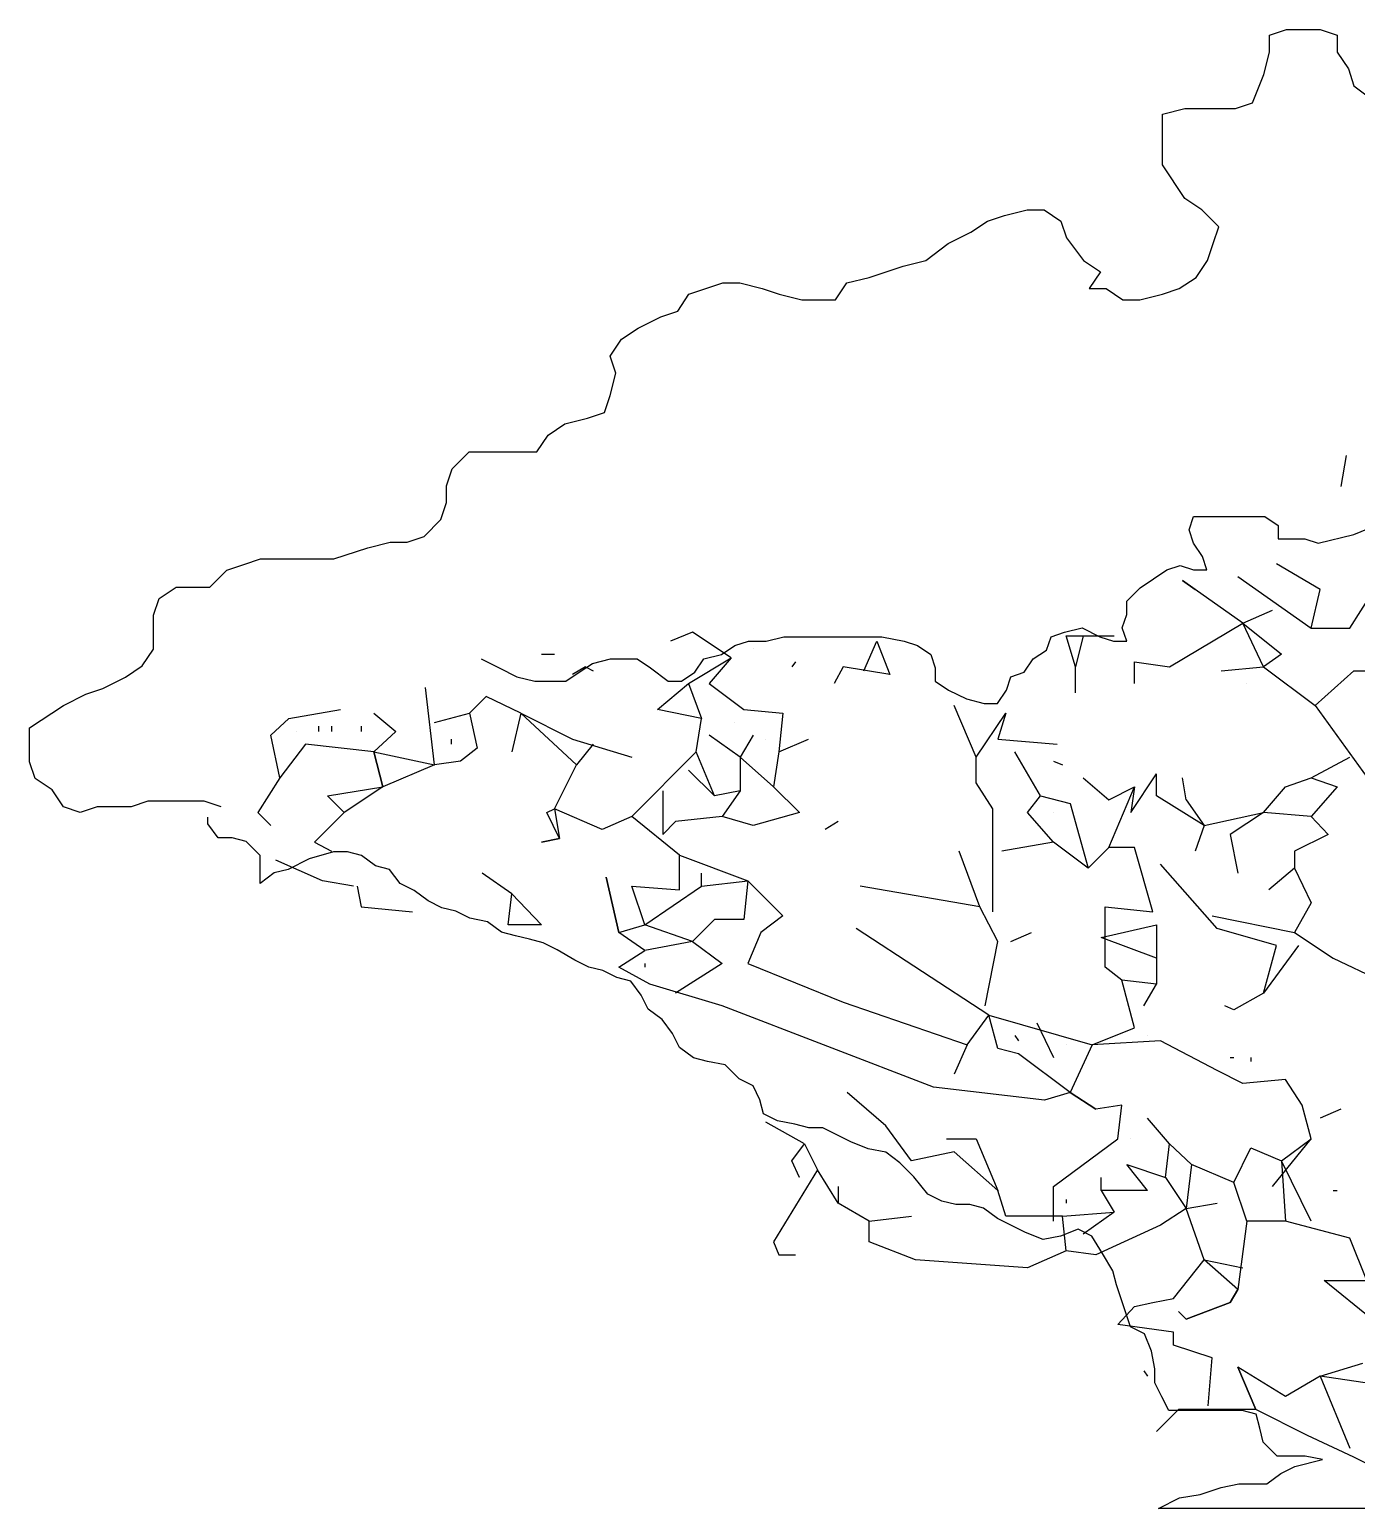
# Model space of a CAD drawing. Header units: inches. Extents: x -422522 to 22891, y -2973 to 414515.
# Drawn here: x 2298.9 to 2486, y -2038.6 to -1830.1 of the extents above; entities that cross this region are included whole.
import ezdxf

# ---------------------------------------------------------------- set-up
doc = ezdxf.new("R2010")
doc.units = ezdxf.units.IN
doc.header["$MEASUREMENT"] = 0
doc.layers.add('pino marittimo', color=7, linetype='Continuous')

msp = doc.modelspace()

# ---------------------------------------------------------------- linework, layer by layer
at = {"layer": 'pino marittimo'}
for p, q in [((2484.50414, -1890.13968), (2483.77716, -1894.50155)), ((2469.23761, -1907.22366), (2479.59704, -1914.49344)), ((2480.86925, -1909.04111), (2474.68994, -1905.40622)), ((2463.24004, -1909.04111), (2461.42259, -1907.7689)), ((2461.42259, -1907.7689), (2463.24004, -1909.04111)), ((2469.96458, -1913.76646), (2463.24004, -1909.04111)), ((2479.59704, -1914.49344), (2480.86925, -1909.04111)), ((2485.04938, -1914.49344), (2488.13903, -1909.58634)), ((2469.96458, -1913.76646), (2474.14471, -1911.94902)), ((2392.35969, -1915.03868), (2389.27003, -1916.31089)), ((2397.81202, -1918.67356), (2392.35969, -1915.03868)), ((2446.3378, -1919.94578), (2445.06559, -1915.58391)), ((2445.06559, -1915.58391), (2451.79013, -1915.58391)), ((2447.42827, -1915.58391), (2446.3378, -1919.94578)), ((2459.60515, -1919.94578), (2469.96458, -1913.76646)), ((2472.87249, -1919.94578), (2469.96458, -1913.76646)), ((2469.96458, -1913.76646), (2475.41692, -1918.12833)), ((2479.59704, -1914.49344), (2485.04938, -1914.49344)), ((2400.90168, -1917.40135), (2400.90168, -1917.40135)), ((2416.53171, -1920.49101), (2418.34915, -1916.31089)), ((2418.34915, -1916.31089), (2420.16659, -1921.03624)), ((2371.09558, -1918.12833), (2372.91303, -1918.12833)), ((2391.81446, -1922.30845), (2397.81202, -1918.67356)), ((2397.81202, -1918.67356), (2394.72237, -1922.30845)), ((2406.89925, -1919.2188), (2406.35401, -1919.94578)), ((2454.69805, -1922.30845), (2454.69805, -1919.2188)), ((2454.69805, -1919.2188), (2459.60515, -1919.94578)), ((2475.41692, -1918.12833), (2472.87249, -1919.94578)), ((2377.2749, -1919.94578), (2375.45745, -1921.03624)), ((2377.2749, -1919.94578), (2378.36536, -1920.49101)), ((2413.62379, -1919.94578), (2412.35158, -1922.30845)), ((2420.16659, -1921.03624), (2413.62379, -1919.94578)), ((2446.3378, -1923.58067), (2446.3378, -1919.94578)), ((2466.87493, -1920.49101), (2472.87249, -1919.94578)), ((2472.87249, -1919.94578), (2480.14227, -1925.39811)), ((2480.14227, -1925.39811), (2485.59461, -1920.49101)), ((2485.59461, -1920.49101), (2488.13903, -1920.49101)), ((2356.01079, -1933.75836), (2354.73858, -1922.85369)), ((2387.45259, -1925.94334), (2391.81446, -1922.30845)), ((2391.81446, -1922.30845), (2393.6319, -1927.21556)), ((2394.72237, -1922.30845), (2399.62947, -1925.94334)), ((2470.50982, -1922.30845), (2470.50982, -1922.30845)), ((2335.47367, -1927.21556), (2342.74345, -1925.94334)), ((2363.28057, -1924.1259), (2360.91789, -1926.48858)), ((2368.18767, -1926.48858), (2363.28057, -1924.1259)), ((2393.6319, -1927.21556), (2387.45259, -1925.94334)), ((2399.62947, -1925.94334), (2405.0818, -1926.48858)), ((2432.34348, -1932.66789), (2429.25382, -1925.39811)), ((2480.14227, -1925.39811), (2511.03884, -1968.28981)), ((2332.92924, -1929.57823), (2335.47367, -1927.21556)), ((2347.4688, -1926.48858), (2350.55846, -1929.033)), ((2356.01079, -1927.76079), (2360.91789, -1926.48858)), ((2360.91789, -1926.48858), (2362.00836, -1931.39568)), ((2368.18767, -1926.48858), (2366.91546, -1931.94091)), ((2376.00269, -1933.75836), (2368.18767, -1926.48858)), ((2368.18767, -1926.48858), (2375.45745, -1930.12347)), ((2392.90492, -1931.94091), (2393.6319, -1927.21556)), ((2398.35726, -1927.76079), (2398.35726, -1927.76079)), ((2405.0818, -1926.48858), (2404.53657, -1931.94091)), ((2432.34348, -1932.66789), (2436.5236, -1926.48858)), ((2436.5236, -1926.48858), (2435.43313, -1930.12347)), ((2334.20145, -1935.5758), (2332.92924, -1929.57823)), ((2336.56413, -1929.033), (2336.56413, -1929.033)), ((2339.65379, -1928.30602), (2339.65379, -1929.033)), ((2341.47123, -1928.30602), (2341.47123, -1929.033)), ((2345.65136, -1928.30602), (2345.65136, -1929.033)), ((2350.55846, -1929.033), (2347.4688, -1931.94091)), ((2358.37347, -1930.12347), (2358.37347, -1930.85045)), ((2375.45745, -1930.12347), (2383.8177, -1932.66789)), ((2399.08423, -1932.66789), (2394.72237, -1929.57823)), ((2400.90168, -1929.57823), (2399.08423, -1932.66789)), ((2402.71912, -1930.12347), (2402.71912, -1930.12347)), ((2404.53657, -1931.94091), (2408.71669, -1930.12347)), ((2435.43313, -1930.12347), (2443.79338, -1930.85045)), ((2337.83634, -1930.85045), (2334.20145, -1935.5758)), ((2347.4688, -1931.94091), (2337.83634, -1930.85045)), ((2347.4688, -1931.94091), (2348.74101, -1936.84801)), ((2347.4688, -1931.94091), (2356.01079, -1933.75836)), ((2348.74101, -1936.84801), (2347.4688, -1931.94091)), ((2362.00836, -1931.39568), (2359.64568, -1933.21312)), ((2378.36536, -1930.85045), (2376.00269, -1933.75836)), ((2383.8177, -1941.02814), (2392.90492, -1931.94091)), ((2395.44935, -1938.12022), (2392.90492, -1931.94091)), ((2404.53657, -1931.94091), (2403.80959, -1936.84801)), ((2441.4307, -1938.12022), (2437.79581, -1931.94091)), ((2356.01079, -1933.75836), (2348.74101, -1936.84801)), ((2359.64568, -1933.21312), (2356.01079, -1933.75836)), ((2372.91303, -1939.93767), (2376.00269, -1933.75836)), ((2395.44935, -1938.12022), (2391.81446, -1934.48533)), ((2399.08423, -1932.66789), (2399.08423, -1937.39325)), ((2399.08423, -1932.66789), (2403.80959, -1936.84801)), ((2432.34348, -1936.30278), (2432.34348, -1932.66789)), ((2443.24814, -1933.21312), (2444.52036, -1933.75836)), ((2479.59704, -1935.5758), (2485.04938, -1932.66789)), ((2334.20145, -1935.5758), (2331.1118, -1940.4829)), ((2434.70615, -1939.93767), (2432.34348, -1936.30278)), ((2447.42827, -1935.5758), (2451.06316, -1938.66546)), ((2454.15281, -1940.4829), (2457.7877, -1935.03057)), ((2457.7877, -1938.12022), (2457.7877, -1935.03057)), ((2461.96783, -1938.66546), (2461.42259, -1935.5758)), ((2475.96215, -1936.84801), (2479.59704, -1935.5758)), ((2479.59704, -1935.5758), (2483.23193, -1936.84801)), ((2340.926, -1938.12022), (2348.74101, -1936.84801)), ((2343.28868, -1940.4829), (2340.926, -1938.12022)), ((2348.74101, -1936.84801), (2343.28868, -1940.4829)), ((2388.17957, -1937.39325), (2388.17957, -1943.57256)), ((2388.17957, -1937.39325), (2388.17957, -1937.39325)), ((2399.08423, -1937.39325), (2395.44935, -1938.12022)), ((2399.08423, -1937.39325), (2396.53981, -1941.02814)), ((2403.80959, -1936.84801), (2407.44448, -1940.4829)), ((2439.61325, -1940.4829), (2441.4307, -1938.12022)), ((2441.4307, -1938.12022), (2445.61082, -1939.21069)), ((2451.06316, -1945.39), (2454.69805, -1936.84801)), ((2451.06316, -1938.66546), (2454.69805, -1936.84801)), ((2454.69805, -1936.84801), (2454.15281, -1940.4829)), ((2464.51225, -1942.30035), (2457.7877, -1938.12022)), ((2461.96783, -1938.66546), (2464.51225, -1942.30035)), ((2472.87249, -1940.4829), (2475.96215, -1936.84801)), ((2483.23193, -1936.84801), (2479.59704, -1941.02814)), ((2331.1118, -1940.4829), (2332.92924, -1942.30035)), ((2343.28868, -1940.4829), (2339.10856, -1944.66303)), ((2342.01647, -1939.21069), (2342.01647, -1939.21069)), ((2371.82256, -1940.4829), (2372.91303, -1939.93767)), ((2373.64001, -1944.11779), (2371.82256, -1940.4829)), ((2379.63758, -1942.84558), (2372.91303, -1939.93767)), ((2372.91303, -1939.93767), (2373.64001, -1944.11779)), ((2407.44448, -1940.4829), (2400.90168, -1942.30035)), ((2434.70615, -1954.47723), (2434.70615, -1939.93767)), ((2443.24814, -1944.66303), (2439.61325, -1940.4829)), ((2443.24814, -1940.4829), (2443.24814, -1940.4829)), ((2445.61082, -1939.21069), (2448.15525, -1948.29792)), ((2464.51225, -1942.30035), (2472.87249, -1940.4829)), ((2472.87249, -1940.4829), (2468.14714, -1943.57256)), ((2479.59704, -1941.02814), (2472.87249, -1940.4829)), ((2383.8177, -1941.02814), (2379.63758, -1942.84558)), ((2390.54224, -1946.48047), (2383.8177, -1941.02814)), ((2389.99701, -1941.75511), (2388.17957, -1943.57256)), ((2396.53981, -1941.02814), (2389.99701, -1941.75511)), ((2400.90168, -1942.30035), (2396.53981, -1941.02814)), ((2412.89682, -1941.75511), (2411.07937, -1942.84558)), ((2464.51225, -1942.30035), (2463.24004, -1945.93524)), ((2464.51225, -1942.30035), (2464.51225, -1942.30035)), ((2479.59704, -1941.02814), (2481.95972, -1943.57256)), ((2339.10856, -1944.66303), (2341.47123, -1945.93524)), ((2373.64001, -1944.11779), (2371.09558, -1944.66303)), ((2371.09558, -1944.66303), (2373.64001, -1944.11779)), ((2443.24814, -1944.66303), (2435.97836, -1945.93524)), ((2448.15525, -1948.29792), (2443.24814, -1944.66303)), ((2468.14714, -1943.57256), (2469.23761, -1949.02489)), ((2481.95972, -1943.57256), (2477.23436, -1945.93524)), ((2390.54224, -1946.48047), (2400.1747, -1950.11536)), ((2390.54224, -1951.38757), (2390.54224, -1946.48047)), ((2432.88871, -1953.75025), (2429.9808, -1945.93524)), ((2451.06316, -1945.39), (2448.15525, -1948.29792)), ((2454.69805, -1945.39), (2451.06316, -1945.39)), ((2457.24247, -1954.47723), (2454.69805, -1945.39)), ((2477.23436, -1945.93524), (2477.23436, -1948.29792)), ((2340.19902, -1950.11536), (2333.65622, -1947.20745)), ((2366.91546, -1951.93281), (2362.73534, -1949.02489)), ((2393.6319, -1950.84234), (2393.6319, -1949.02489)), ((2466.32969, -1956.83991), (2458.33294, -1947.75268)), ((2477.23436, -1948.29792), (2473.59947, -1951.38757)), ((2477.23436, -1948.29792), (2479.59704, -1953.20502)), ((2344.56089, -1950.84234), (2340.19902, -1950.11536)), ((2345.10612, -1950.84234), (2345.65136, -1953.75025)), ((2382.00025, -1957.38514), (2380.18281, -1949.57013)), ((2380.18281, -1949.57013), (2382.00025, -1957.38514)), ((2385.63514, -1956.29467), (2383.8177, -1950.84234)), ((2383.8177, -1950.84234), (2390.54224, -1951.38757)), ((2385.63514, -1956.29467), (2393.6319, -1950.84234)), ((2393.6319, -1950.84234), (2400.1747, -1950.11536)), ((2400.1747, -1950.11536), (2399.62947, -1955.56769)), ((2400.1747, -1950.11536), (2405.0818, -1955.02246)), ((2432.88871, -1953.75025), (2415.98647, -1950.84234)), ((2366.37023, -1956.29467), (2366.91546, -1951.93281)), ((2366.91546, -1951.93281), (2371.09558, -1956.29467)), ((2479.59704, -1953.20502), (2477.23436, -1957.38514)), ((2345.65136, -1953.75025), (2352.92114, -1954.47723)), ((2405.0818, -1955.02246), (2401.99215, -1957.38514)), ((2435.43313, -1958.65735), (2432.88871, -1953.75025)), ((2450.51792, -1962.29224), (2450.51792, -1953.75025)), ((2450.51792, -1953.75025), (2457.24247, -1954.47723)), ((2465.60272, -1955.02246), (2477.23436, -1957.38514)), ((2371.09558, -1956.29467), (2366.37023, -1956.29467)), ((2382.00025, -1957.38514), (2385.63514, -1956.29467)), ((2385.63514, -1959.92956), (2382.00025, -1957.38514)), ((2392.35969, -1958.65735), (2385.63514, -1956.29467)), ((2395.44935, -1955.56769), (2392.35969, -1958.65735)), ((2399.62947, -1955.56769), (2395.44935, -1955.56769)), ((2401.99215, -1957.38514), (2400.1747, -1961.74701)), ((2434.16092, -1969.01679), (2415.44124, -1956.83991)), ((2437.25058, -1958.65735), (2440.15849, -1957.38514)), ((2449.97269, -1958.11212), (2457.7877, -1956.29467)), ((2457.7877, -1956.29467), (2457.7877, -1964.65492)), ((2474.68994, -1959.20258), (2466.32969, -1956.83991)), ((2477.23436, -1957.38514), (2482.6867, -1961.02003)), ((2392.35969, -1958.65735), (2385.63514, -1959.92956)), ((2392.35969, -1958.65735), (2396.53981, -1961.74701)), ((2433.61569, -1967.74458), (2435.43313, -1958.65735)), ((2457.7877, -1961.02003), (2449.97269, -1958.11212)), ((2472.87249, -1965.92713), (2474.68994, -1959.20258)), ((2477.7796, -1959.20258), (2472.87249, -1965.92713)), ((2382.00025, -1962.29224), (2385.63514, -1959.92956)), ((2457.7877, -1961.02003), (2457.7877, -1961.02003)), ((2482.6867, -1961.02003), (2489.2295, -1964.10969)), ((2386.36212, -1964.65492), (2382.00025, -1962.29224)), ((2385.63514, -1961.74701), (2385.63514, -1962.29224)), ((2396.53981, -1961.74701), (2389.99701, -1965.92713)), ((2400.1747, -1961.74701), (2413.62379, -1967.19934)), ((2452.8806, -1964.10969), (2450.51792, -1962.29224)), ((2396.53981, -1967.74458), (2386.36212, -1964.65492)), ((2454.69805, -1970.83423), (2452.8806, -1964.10969)), ((2457.7877, -1964.65492), (2452.8806, -1964.10969)), ((2455.97026, -1967.74458), (2457.7877, -1964.65492)), ((2457.7877, -1964.65492), (2457.7877, -1964.65492)), ((2426.34591, -1979.19448), (2396.53981, -1967.74458)), ((2413.62379, -1967.19934), (2431.07126, -1973.19691)), ((2468.69237, -1968.28981), (2467.42016, -1967.74458)), ((2472.87249, -1965.92713), (2468.69237, -1968.28981)), ((2431.07126, -1973.19691), (2434.16092, -1969.01679)), ((2435.43313, -1973.74214), (2434.16092, -1969.01679)), ((2434.16092, -1969.01679), (2448.70048, -1973.19691)), ((2437.79581, -1971.9247), (2438.34104, -1972.65168)), ((2440.88547, -1970.10725), (2443.24814, -1975.01435)), ((2448.70048, -1973.19691), (2454.69805, -1970.83423)), ((2456.51549, -1971.9247), (2456.51549, -1971.9247)), ((2431.07126, -1973.19691), (2429.25382, -1977.37703)), ((2438.34104, -1974.46912), (2435.43313, -1973.74214)), ((2445.06559, -1973.19691), (2445.06559, -1973.19691)), ((2448.70048, -1973.19691), (2445.61082, -1979.92146)), ((2458.33294, -1972.65168), (2448.70048, -1973.19691)), ((2466.32969, -1976.8318), (2458.33294, -1972.65168)), ((2445.61082, -1979.92146), (2438.34104, -1974.46912)), ((2468.14714, -1975.01435), (2468.69237, -1975.01435)), ((2471.05505, -1975.01435), (2471.05505, -1975.55959)), ((2469.96458, -1978.64924), (2466.32969, -1976.8318)), ((2475.96215, -1978.10401), (2469.96458, -1978.64924)), ((2478.32483, -1981.7389), (2475.96215, -1978.10401)), ((2419.62136, -1984.64681), (2414.16903, -1979.92146)), ((2441.97593, -1981.01192), (2426.34591, -1979.19448)), ((2445.61082, -1979.92146), (2441.97593, -1981.01192)), ((2449.24571, -1982.28413), (2445.61082, -1979.92146)), ((2445.61082, -1979.92146), (2449.24571, -1982.28413)), ((2452.8806, -1981.7389), (2449.24571, -1982.28413)), ((2452.33537, -1986.46426), (2452.8806, -1981.7389)), ((2479.59704, -1986.46426), (2478.32483, -1981.7389)), ((2479.59704, -1986.46426), (2478.32483, -1981.7389)), ((2483.77716, -1982.28413), (2480.86925, -1983.55635)), ((2483.77716, -1982.28413), (2483.77716, -1982.28413)), ((2408.17146, -1987.19123), (2402.71912, -1984.10158)), ((2459.60515, -1987.19123), (2456.51549, -1983.55635)), ((2423.25625, -1989.55391), (2419.62136, -1984.64681)), ((2428.16335, -1986.46426), (2432.34348, -1986.46426)), ((2432.34348, -1986.46426), (2435.43313, -1993.73404)), ((2443.24814, -1993.1888), (2452.33537, -1986.46426)), ((2454.15281, -1986.46426), (2454.15281, -1986.46426)), ((2474.14471, -1993.1888), (2479.59704, -1986.46426)), ((2475.41692, -1989.55391), (2479.59704, -1986.46426)), ((2406.35401, -1989.55391), (2408.17146, -1987.19123)), ((2408.17146, -1987.19123), (2409.9889, -1990.82612)), ((2429.25382, -1988.2817), (2423.25625, -1989.55391)), ((2435.43313, -1993.73404), (2429.25382, -1988.2817)), ((2459.05991, -1991.91659), (2459.60515, -1987.19123)), ((2459.60515, -1987.19123), (2462.6948, -1990.09915)), ((2468.69237, -1992.64357), (2471.05505, -1987.73647)), ((2471.05505, -1987.73647), (2475.41692, -1989.55391)), ((2407.44448, -1991.91659), (2406.35401, -1989.55391)), ((2456.51549, -1993.73404), (2453.60758, -1990.09915)), ((2453.60758, -1990.09915), (2459.05991, -1991.91659)), ((2462.6948, -1990.09915), (2461.96783, -1996.27846)), ((2468.69237, -1992.64357), (2462.6948, -1990.09915)), ((2479.59704, -1998.0959), (2475.41692, -1989.55391)), ((2475.41692, -1989.55391), (2475.96215, -1998.0959)), ((2409.9889, -1990.82612), (2403.80959, -2001.00382)), ((2407.44448, -1991.91659), (2407.44448, -1991.91659)), ((2412.89682, -1995.55148), (2409.9889, -1990.82612)), ((2449.97269, -1993.73404), (2449.97269, -1991.91659)), ((2459.05991, -1991.91659), (2459.05991, -1991.91659)), ((2459.05991, -1991.91659), (2461.96783, -1996.27846)), ((2470.50982, -1998.0959), (2468.69237, -1992.64357)), ((2412.89682, -1993.1888), (2412.89682, -1993.1888)), ((2412.89682, -1993.1888), (2412.89682, -1995.55148)), ((2436.5236, -1997.36893), (2435.43313, -1993.73404)), ((2443.24814, -1998.0959), (2443.24814, -1993.1888)), ((2456.51549, -1993.73404), (2449.97269, -1993.73404)), ((2449.97269, -1993.73404), (2451.79013, -1996.82369)), ((2482.6867, -1993.73404), (2483.23193, -1993.73404)), ((2417.25868, -1998.0959), (2412.89682, -1995.55148)), ((2444.52036, -1997.36893), (2451.79013, -1996.82369)), ((2445.06559, -1995.00625), (2445.06559, -1995.55148)), ((2451.79013, -1996.82369), (2447.42827, -1999.91335)), ((2461.96783, -1996.27846), (2458.33294, -1998.64114)), ((2461.96783, -1996.27846), (2466.32969, -1995.55148)), ((2464.51225, -2003.54824), (2461.96783, -1996.27846)), ((2417.25868, -1998.0959), (2423.25625, -1997.36893)), ((2417.25868, -2001.00382), (2417.25868, -1998.0959)), ((2444.52036, -1997.36893), (2436.5236, -1997.36893)), ((2445.06559, -2002.27603), (2444.52036, -1997.36893)), ((2458.33294, -1998.64114), (2449.24571, -2002.82126)), ((2470.50982, -1998.0959), (2469.23761, -2007.72836)), ((2475.96215, -1998.0959), (2470.50982, -1998.0959)), ((2485.04938, -2000.45858), (2475.96215, -1998.0959)), ((2403.80959, -2001.00382), (2404.53657, -2002.82126)), ((2423.80148, -2003.54824), (2417.25868, -2001.00382)), ((2487.41205, -2006.45615), (2485.04938, -2000.45858)), ((2404.53657, -2002.82126), (2406.89925, -2002.82126)), ((2445.06559, -2002.27603), (2439.61325, -2004.63871)), ((2449.24571, -2002.82126), (2445.06559, -2002.27603)), ((2439.61325, -2004.63871), (2423.80148, -2003.54824)), ((2460.15038, -2009.00057), (2464.51225, -2003.54824)), ((2469.23761, -2007.72836), (2464.51225, -2003.54824)), ((2464.51225, -2003.54824), (2469.96458, -2004.63871)), ((2488.13903, -2011.90848), (2481.41449, -2006.45615)), ((2481.41449, -2006.45615), (2487.41205, -2006.45615)), ((2454.69805, -2010.09104), (2457.24247, -2009.54581)), ((2457.24247, -2009.54581), (2460.15038, -2009.00057)), ((2461.96783, -2011.90848), (2468.14714, -2009.54581)), ((2468.14714, -2009.54581), (2461.96783, -2011.90848)), ((2468.14714, -2009.54581), (2469.23761, -2007.72836)), ((2469.23761, -2007.72836), (2468.14714, -2009.54581)), ((2452.33537, -2012.63546), (2454.69805, -2010.09104)), ((2461.96783, -2011.90848), (2460.87736, -2010.81802)), ((2460.15038, -2013.72593), (2452.33537, -2012.63546)), ((2460.15038, -2015.54337), (2460.15038, -2013.72593)), ((2465.60272, -2017.36082), (2460.15038, -2015.54337)), ((2465.05748, -2024.08536), (2465.60272, -2017.36082)), ((2455.97026, -2019.17826), (2456.51549, -2019.90524)), ((2475.96215, -2022.81315), (2469.23761, -2018.63303)), ((2469.23761, -2018.63303), (2471.78203, -2024.6306)), ((2471.78203, -2024.6306), (2469.23761, -2018.63303)), ((2480.86925, -2019.90524), (2475.96215, -2022.81315)), ((2480.86925, -2019.90524), (2486.86682, -2018.0878)), ((2488.13903, -2020.99571), (2480.86925, -2019.90524)), ((2480.86925, -2019.90524), (2485.04938, -2030.08293)), ((2460.87736, -2024.6306), (2457.7877, -2027.72025)), ((2471.78203, -2024.6306), (2460.87736, -2024.6306)), ((2479.05181, -2028.26549), (2471.78203, -2024.6306)), ((2485.59461, -2031.35514), (2479.05181, -2028.26549)), ((2499.0437, -2038.07969), (2485.59461, -2031.35514))]:
    msp.add_line(p, q, dxfattribs=at)
for points in [[(2325.9336, -1939.65558), (2323.55029, -1938.86176), (2315.60593, -1938.86176), (2313.22262, -1939.65558), (2308.45601, -1939.65558), (2306.0727, -1940.44941), (2303.68939, -1939.65558), (2302.10052, -1937.27411), (2299.71721, -1935.68646), (2298.92277, -1933.30499), (2298.92277, -1928.54204), (2303.68939, -1925.36675), (2306.86714, -1923.7791), (2309.25044, -1922.98528), (2312.42819, -1921.39763), (2314.81149, -1919.80998), (2316.40037, -1917.42851), (2316.40037, -1912.66556), (2317.1948, -1910.28409), (2319.57811, -1908.69644), (2324.34472, -1908.69644), (2326.72803, -1906.31497), (2329.11134, -1905.52114), (2331.49465, -1904.72732), (2341.82232, -1904.72732), (2346.58893, -1903.13967), (2349.76668, -1902.34584), (2352.14999, -1902.34584), (2354.5333, -1901.55202), (2356.9166, -1899.17055), (2357.71104, -1896.78907), (2357.71104, -1894.4076), (2358.50547, -1892.02613), (2360.88878, -1889.64465), (2370.42201, -1889.64465), (2372.01089, -1887.26318), (2374.3942, -1885.67553), (2377.57194, -1884.88171), (2379.95525, -1884.08789), (2380.74968, -1881.70641), (2381.54412, -1878.53111), (2380.74968, -1876.14964), (2382.33855, -1873.76817), (2384.72186, -1872.18052), (2387.89961, -1870.59287), (2390.28291, -1869.79905), (2391.87179, -1867.41757), (2394.2551, -1866.62375), (2396.6384, -1865.82993), (2399.02171, -1865.82993), (2402.19946, -1866.62375), (2404.58276, -1867.41757), (2407.76051, -1868.2114), (2412.52712, -1868.2114), (2414.11599, -1865.82993), (2417.29374, -1865.0361), (2422.06036, -1863.44845), (2425.2381, -1862.65463), (2428.41584, -1860.27316), (2431.59359, -1858.68551), (2433.97689, -1857.09786), (2436.3602, -1856.30403), (2439.53795, -1855.51021), (2441.92126, -1855.51021), (2444.30456, -1857.09786), (2445.099, -1859.47933), (2447.48231, -1862.65463), (2449.86562, -1864.24228), (2448.27674, -1866.62375), (2450.66005, -1866.62375), (2453.04336, -1868.2114), (2455.42667, -1868.2114), (2458.60441, -1867.41757), (2460.98772, -1866.62375), (2463.37103, -1865.0361), (2464.9599, -1862.65463), (2465.75434, -1860.27316), (2466.54877, -1857.89168), (2464.16546, -1855.51021), (2461.78216, -1853.92256), (2458.60441, -1849.15962), (2458.60441, -1842.0152), (2461.78216, -1841.22137), (2468.93208, -1841.22137), (2471.31539, -1840.42755), (2472.90426, -1836.45843), (2473.6987, -1833.28313), (2473.6987, -1830.90166), (2476.082, -1830.10783), (2480.84862, -1830.10783), (2483.23193, -1830.90166), (2483.23193, -1833.28313), (2484.8208, -1835.6646), (2485.61524, -1838.04608), (2488.79298, -1840.42755)], [(2362.59632, -1918.82356), (2365.10607, -1920.07746), (2367.61582, -1921.33137), (2370.12556, -1921.95832), (2374.51762, -1921.95832), (2376.39993, -1920.70442), (2378.28224, -1919.45051), (2380.79199, -1918.82356), (2384.55661, -1918.82356), (2386.43892, -1920.07746), (2388.94867, -1921.95832), (2390.83098, -1921.95832), (2392.71329, -1920.70442), (2393.96817, -1918.82356), (2396.47791, -1918.1966), (2398.36022, -1916.94269), (2400.24254, -1916.31574), (2402.75228, -1916.31574), (2405.26203, -1915.68879), (2419.06564, -1915.68879), (2422.20283, -1916.31574), (2424.08514, -1916.94269), (2425.96745, -1918.1966), (2426.59488, -1920.07746), (2426.59488, -1921.95832), (2428.47719, -1923.21223), (2430.98694, -1924.46614), (2433.49669, -1925.09309), (2435.379, -1925.09309), (2436.63388, -1923.21223), (2437.26131, -1921.33137), (2439.14362, -1920.70442), (2440.3985, -1918.82356), (2442.28081, -1917.56965), (2442.90824, -1915.68879), (2444.79055, -1915.06183), (2447.3003, -1914.43488), (2449.81005, -1915.68879), (2451.69236, -1916.31574), (2453.57467, -1916.31574), (2452.94723, -1914.43488), (2453.57467, -1912.55402), (2453.57467, -1910.67316), (2455.45698, -1908.7923), (2459.2216, -1906.28448), (2461.10391, -1905.65753), (2462.98622, -1906.28448), (2464.86853, -1906.28448), (2464.2411, -1904.40362), (2462.98622, -1902.52276), (2462.35879, -1900.6419), (2462.98622, -1898.76103), (2473.02522, -1898.76103), (2474.90753, -1900.01494), (2474.90753, -1901.8958), (2478.67215, -1901.8958), (2480.55446, -1902.52276), (2485.57395, -1901.26885), (2488.71114, -1900.01494)], [(2498.92917, -2038.56822), (2458.0421, -2038.56822), (2460.99779, -2037.09151), (2463.95349, -2036.59927), (2466.90918, -2035.6148), (2469.37225, -2035.12257), (2473.31318, -2035.12257), (2475.28364, -2033.64586), (2477.2541, -2032.66139), (2481.19502, -2031.67691), (2478.73195, -2031.18468), (2474.79102, -2031.18468), (2472.82056, -2029.21573), (2472.32795, -2027.24679), (2471.83533, -2025.27784), (2469.86487, -2024.78561), (2459.51995, -2024.78561), (2458.53472, -2022.81667), (2457.54948, -2020.84772), (2457.54948, -2018.87878), (2457.05687, -2016.4176), (2456.07164, -2013.95642), (2454.10118, -2012.97194), (2453.11595, -2010.01853), (2452.13071, -2007.06511), (2451.6381, -2005.09617), (2450.16025, -2002.63499), (2448.68241, -2000.17381), (2446.71195, -1999.18934), (2444.24887, -2000.17381), (2441.78579, -2000.66604), (2439.32272, -1999.68157), (2435.38179, -1997.71263), (2433.41133, -1996.23592), (2431.44087, -1995.74368), (2429.47041, -1995.74368), (2427.49995, -1995.25145), (2425.52949, -1994.26697), (2423.55902, -1991.80579), (2421.58856, -1989.83685), (2419.6181, -1988.36014), (2417.15503, -1987.86791), (2414.69195, -1986.88343), (2412.72149, -1985.89896), (2410.75102, -1984.91449), (2408.78056, -1984.91449), (2406.8101, -1984.42225), (2404.34703, -1983.93002), (2402.37657, -1982.94554), (2401.88395, -1980.9766), (2400.89872, -1979.00766), (2398.92826, -1978.02318), (2396.9578, -1976.05424), (2394.49472, -1975.562), (2392.52426, -1975.06977), (2390.55379, -1973.59306), (2389.56857, -1971.62412), (2388.09072, -1969.65517), (2386.12026, -1968.17846), (2385.13503, -1966.20952), (2383.65718, -1964.24058), (2381.68672, -1963.74834), (2379.71626, -1962.76387), (2377.7458, -1962.27163), (2375.77533, -1961.28716), (2373.31226, -1959.81045), (2371.3418, -1958.82598), (2369.37133, -1958.33374), (2367.40087, -1957.84151), (2365.43041, -1957.34927), (2363.45995, -1955.87256), (2360.99687, -1955.38033), (2359.02641, -1954.39585), (2357.05595, -1953.90362), (2355.08549, -1952.91915), (2353.11503, -1951.44244), (2351.14456, -1950.45797), (2349.66672, -1948.48902), (2347.69626, -1947.99679), (2345.7258, -1946.52008), (2343.75533, -1946.02784), (2341.78487, -1946.02784), (2338.33657, -1947.01231), (2335.38088, -1948.48902), (2333.41041, -1948.98126), (2331.43995, -1950.45797), (2331.43995, -1946.52008), (2329.46949, -1944.55113), (2327.49903, -1944.0589), (2325.52857, -1944.0589), (2324.05072, -1942.08995), (2324.05072, -1941.10548)]]:
    msp.add_lwpolyline(points, dxfattribs=at)

doc.saveas('drawing.dxf')
